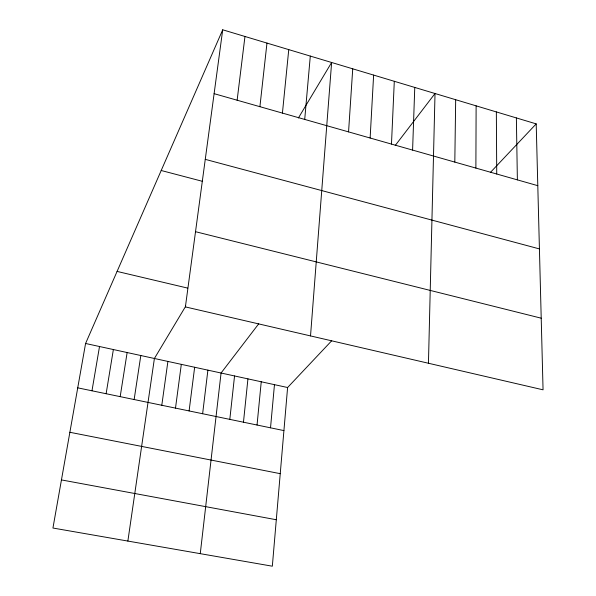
<?xml version="1.0" encoding="UTF-8"?>
<svg xmlns="http://www.w3.org/2000/svg" width="596" height="596" viewBox="0 0 596 596"><rect width="100%" height="100%" fill="white"/><g stroke="black" fill="none" stroke-linecap="round" stroke-linejoin="round"><path stroke-width="0.89" d="M475.884 168.079L476.122 105.85M454.808 162.09L455.679 99.711M428.45 363.255L435.02 93.512L395.237 145.491M412.596 150.095L414.764 87.433M391.475 144.09L394.299 81.294M370.131 138.019L373.625 75.089M348.556 131.887L352.735 68.823M310.523 335.921L331.629 62.483L298.41 117.971M331.689 340.763L287.6 387.519L272.335 566.2L52.94 528.034L85.578 343.482L222.71 29.8L536.199 123.879L543.06 389.821L185.393 306.91L222.71 29.8M304.712 119.424L310.3 56.084M270.524 427.816L274.465 384.658M257.04 425.022L261.242 381.775M282.43 113.091L288.755 49.617M243.466 422.206L247.936 378.87M229.81 419.375L234.548 375.957M259.908 106.691L266.971 43.083M200.263 553.662L221.064 373.014L258.701 323.844M202.625 413.736L207.9 370.146M237.133 100.217L244.963 36.475M189.103 410.935L194.654 367.255M175.5 408.111L181.318 364.35M161.799 405.273L167.901 361.429M127.872 541.071L154.401 358.487L185.773 306.091M134.145 399.536L140.812 355.521M120.183 396.645L127.134 352.541M106.125 393.725L113.374 349.539M91.978 390.797L99.517 346.522M490.337 172.512L536.199 123.879M61.455 479.914L276.306 519.742M69.874 432.286L280.239 473.671M77.733 387.84L283.92 430.595M85.578 343.482L287.6 387.519M117.084 271.418L187.718 288.114M195.518 231.688L541.213 318.19M161.203 170.501L202.588 181.363M205.262 159.356L539.425 248.912M214.113 93.669L537.793 185.676M516.374 117.934L517.373 179.873M496.349 111.921L496.736 174.01"/></g></svg>
